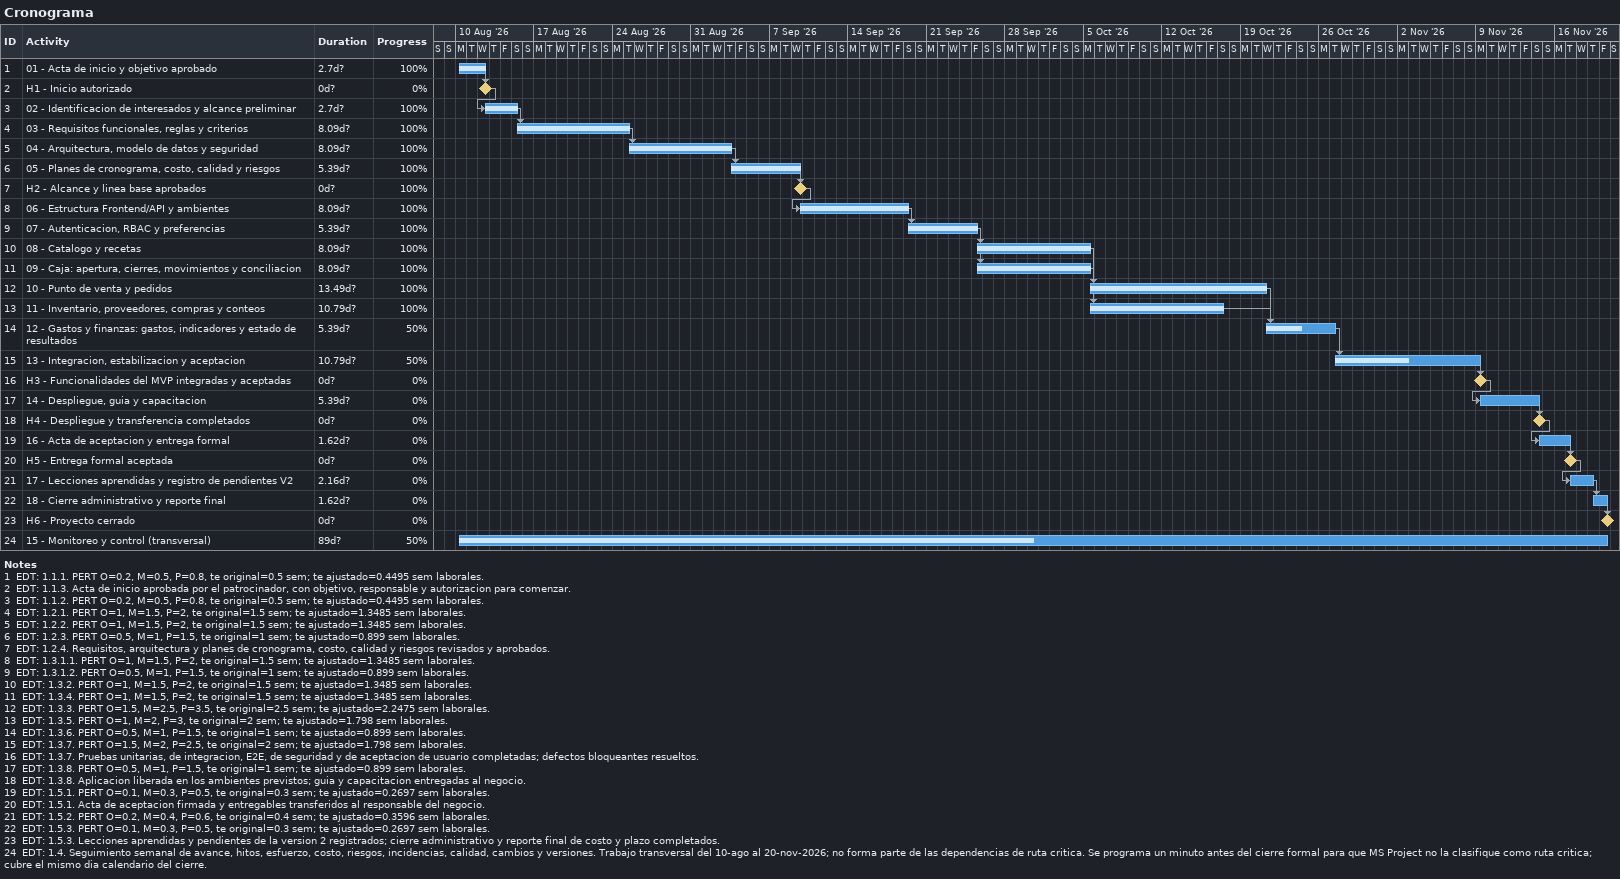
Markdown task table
Cronograma

| ID | Task | Duration | Start | Finish | Predecessors | % complete |
|---|---|---|---|---|---|---|
| 1 | 01 - Acta de inicio y objetivo aprobado | 2.7d? | 2026-08-10 | 2026-08-12 |  | 100 |
| 2 | H1 - Inicio autorizado | 0d? | 2026-08-12 | 2026-08-12 | 1 | 0 |
| 3 | 02 - Identificacion de interesados y alcance preliminar | 2.7d? | 2026-08-12 | 2026-08-15 | 2 | 100 |
| 4 | 03 - Requisitos funcionales, reglas y criterios | 8.09d? | 2026-08-15 | 2026-08-25 | 3 | 100 |
| 5 | 04 - Arquitectura, modelo de datos y seguridad | 8.09d? | 2026-08-25 | 2026-09-03 | 4 | 100 |
| 6 | 05 - Planes de cronograma, costo, calidad y riesgos | 5.39d? | 2026-09-03 | 2026-09-09 | 5 | 100 |
| 7 | H2 - Alcance y linea base aprobados | 0d? | 2026-09-09 | 2026-09-09 | 6 | 100 |
| 8 | 06 - Estructura Frontend/API y ambientes | 8.09d? | 2026-09-09 | 2026-09-19 | 7 | 100 |
| 9 | 07 - Autenticacion, RBAC y preferencias | 5.39d? | 2026-09-19 | 2026-09-25 | 8 | 100 |
| 10 | 08 - Catalogo y recetas | 8.09d? | 2026-09-25 | 2026-10-05 | 9 | 100 |
| 11 | 09 - Caja: apertura, cierres, movimientos y conciliacion | 8.09d? | 2026-09-25 | 2026-10-05 | 9 | 100 |
| 12 | 10 - Punto de venta y pedidos | 13.49d? | 2026-10-05 | 2026-10-21 | 10, 11 | 100 |
| 13 | 11 - Inventario, proveedores, compras y conteos | 10.79d? | 2026-10-05 | 2026-10-17 | 10 | 100 |
| 14 | 12 - Gastos y finanzas: gastos, indicadores y estado de resultados | 5.39d? | 2026-10-21 | 2026-10-27 | 12, 13 | 50 |
| 15 | 13 - Integracion, estabilizacion y aceptacion | 10.79d? | 2026-10-27 | 2026-11-09 | 14 | 50 |
| 16 | H3 - Funcionalidades del MVP integradas y aceptadas | 0d? | 2026-11-09 | 2026-11-09 | 15 | 0 |
| 17 | 14 - Despliegue, guia y capacitacion | 5.39d? | 2026-11-09 | 2026-11-14 | 16 | 0 |
| 18 | H4 - Despliegue y transferencia completados | 0d? | 2026-11-14 | 2026-11-14 | 17 | 0 |
| 19 | 16 - Acta de aceptacion y entrega formal | 1.62d? | 2026-11-14 | 2026-11-17 | 18 | 0 |
| 20 | H5 - Entrega formal aceptada | 0d? | 2026-11-17 | 2026-11-17 | 19 | 0 |
| 21 | 17 - Lecciones aprendidas y registro de pendientes V2 | 2.16d? | 2026-11-17 | 2026-11-19 | 20 | 0 |
| 22 | 18 - Cierre administrativo y reporte final | 1.62d? | 2026-11-19 | 2026-11-20 | 21 | 0 |
| 23 | H6 - Proyecto cerrado | 0d? | 2026-11-20 | 2026-11-20 | 22 | 0 |
| 24 | 15 - Monitoreo y control (transversal) | 89d? | 2026-08-10 | 2026-11-20 |  | 50 |

Notes
- 1: EDT: 1.1.1. PERT O=0.2, M=0.5, P=0.8, te original=0.5 sem; te ajustado=0.4495 sem laborales.
- 2: EDT: 1.1.3. Acta de inicio aprobada por el patrocinador, con objetivo, responsable y autorizacion para comenzar.
- 3: EDT: 1.1.2. PERT O=0.2, M=0.5, P=0.8, te original=0.5 sem; te ajustado=0.4495 sem laborales.
- 4: EDT: 1.2.1. PERT O=1, M=1.5, P=2, te original=1.5 sem; te ajustado=1.3485 sem laborales.
- 5: EDT: 1.2.2. PERT O=1, M=1.5, P=2, te original=1.5 sem; te ajustado=1.3485 sem laborales.
- 6: EDT: 1.2.3. PERT O=0.5, M=1, P=1.5, te original=1 sem; te ajustado=0.899 sem laborales.
- 7: EDT: 1.2.4. Requisitos, arquitectura y planes de cronograma, costo, calidad y riesgos revisados y aprobados.
- 8: EDT: 1.3.1.1. PERT O=1, M=1.5, P=2, te original=1.5 sem; te ajustado=1.3485 sem laborales.
- 9: EDT: 1.3.1.2. PERT O=0.5, M=1, P=1.5, te original=1 sem; te ajustado=0.899 sem laborales.
- 10: EDT: 1.3.2. PERT O=1, M=1.5, P=2, te original=1.5 sem; te ajustado=1.3485 sem laborales.
- 11: EDT: 1.3.4. PERT O=1, M=1.5, P=2, te original=1.5 sem; te ajustado=1.3485 sem laborales.
- 12: EDT: 1.3.3. PERT O=1.5, M=2.5, P=3.5, te original=2.5 sem; te ajustado=2.2475 sem laborales.
- 13: EDT: 1.3.5. PERT O=1, M=2, P=3, te original=2 sem; te ajustado=1.798 sem laborales.
- 14: EDT: 1.3.6. PERT O=0.5, M=1, P=1.5, te original=1 sem; te ajustado=0.899 sem laborales.
- 15: EDT: 1.3.7. PERT O=1.5, M=2, P=2.5, te original=2 sem; te ajustado=1.798 sem laborales.
- 16: EDT: 1.3.7. Pruebas unitarias, de integracion, E2E, de seguridad y de aceptacion de usuario completadas; defectos bloqueantes resueltos.
- 17: EDT: 1.3.8. PERT O=0.5, M=1, P=1.5, te original=1 sem; te ajustado=0.899 sem laborales.
- 18: EDT: 1.3.8. Aplicacion liberada en los ambientes previstos; guia y capacitacion entregadas al negocio.
- 19: EDT: 1.5.1. PERT O=0.1, M=0.3, P=0.5, te original=0.3 sem; te ajustado=0.2697 sem laborales.
- 20: EDT: 1.5.1. Acta de aceptacion firmada y entregables transferidos al responsable del negocio.
- 21: EDT: 1.5.2. PERT O=0.2, M=0.4, P=0.6, te original=0.4 sem; te ajustado=0.3596 sem laborales.
- 22: EDT: 1.5.3. PERT O=0.1, M=0.3, P=0.5, te original=0.3 sem; te ajustado=0.2697 sem laborales.
- 23: EDT: 1.5.3. Lecciones aprendidas y pendientes de la version 2 registrados; cierre administrativo y reporte final de costo y plazo completados.
- 24: EDT: 1.4. Seguimiento semanal de avance, hitos, esfuerzo, costo, riesgos, incidencias, calidad, cambios y versiones. Trabajo transversal del 10-ago al 20-nov-2026; no forma parte de las dependencias de ruta critica. Se programa un minuto antes del cierre formal para que MS Project no la clasifique como ruta critica; cubre el mismo dia calendario del cierre.
